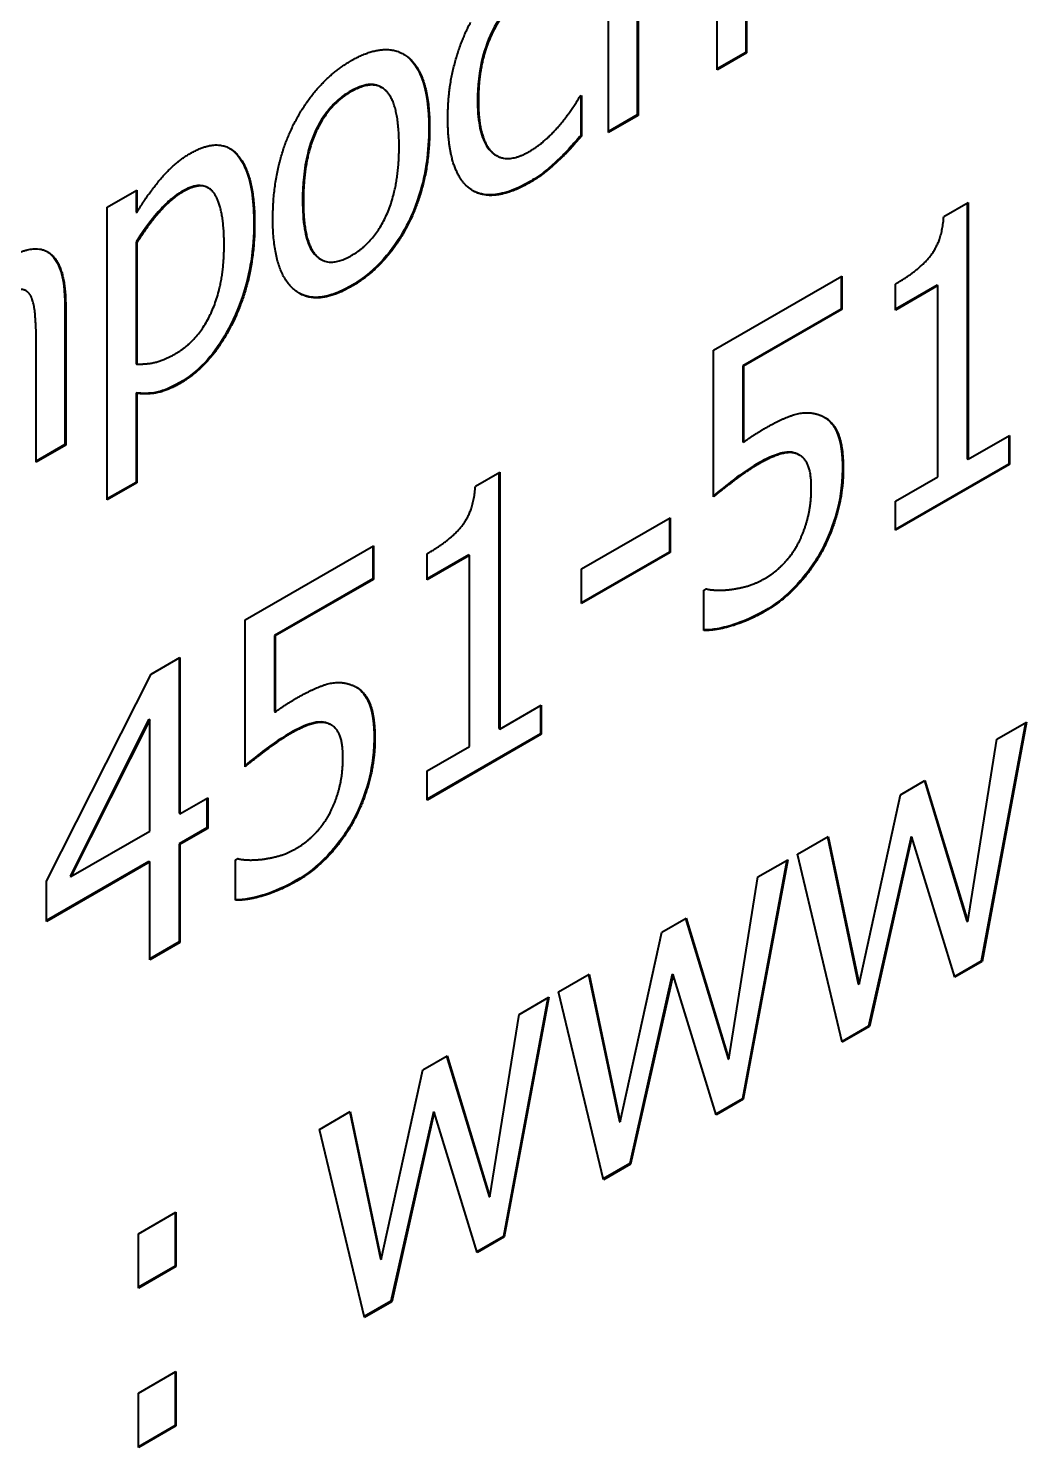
# Model space of a CAD drawing. Header units: millimetres. Extents: x 0 to 5945, y 0 to 4205.
# Drawn here: x 5620.78 to 5625.08, y 3409.68 to 3415.78 of the extents above; entities that cross this region are included whole.
import ezdxf

# ---------------------------------------------------------------- set-up
doc = ezdxf.new("R2010")
doc.units = ezdxf.units.MM
doc.header["$LTSCALE"] = 5
doc.layers.add('가시적인 것(ISO)', color=3, linetype='Continuous', lineweight=40)
doc.layers.add('가시적인 좁은 것(ISO)', color=3, linetype='Continuous', lineweight=35)

msp = doc.modelspace()

# ---------------------------------------------------------------- linework, layer by layer
at = {"layer": '가시적인 것(ISO)'}
for p, q in [((5623.2798, 3415.3363), (5623.2798, 3416.6173)), ((5623.8702, 3416.2777), (5623.8702, 3415.6804)), ((5623.8737, 3416.2756), (5623.8737, 3415.6784)), ((5623.4035, 3416.0993), (5623.4035, 3415.4116)), ((5623.407, 3416.0973), (5623.407, 3415.4096)), ((5623.7465, 3415.6051), (5623.7465, 3416.1298)), ((5623.8702, 3415.6804), (5623.7465, 3415.6092)), ((5623.8737, 3415.6784), (5623.7465, 3415.6051)), ((5623.8702, 3415.6804), (5623.8737, 3415.6784)), ((5622.3002, 3415.5313), (5622.3038, 3415.5292)), ((5623.156, 3415.4907), (5623.1638, 3415.4951)), ((5623.1602, 3415.4931), (5623.1602, 3415.3232)), ((5623.1638, 3415.4951), (5623.1638, 3415.3212)), ((5623.4035, 3415.4116), (5623.2798, 3415.3404)), ((5623.407, 3415.4096), (5623.2798, 3415.3363)), ((5623.4035, 3415.4116), (5623.407, 3415.4096)), ((5623.1602, 3415.3232), (5623.1638, 3415.3212)), ((5622.7947, 3415.2382), (5622.7983, 3415.2362)), ((5623.0614, 3415.2176), (5623.0649, 3415.2156)), ((5621.1224, 3415.0142), (5621.2496, 3415.0875)), ((5621.2461, 3415.0854), (5621.2461, 3414.9931)), ((5621.2496, 3415.0875), (5621.2496, 3414.9911)), ((5621.5544, 3415.0994), (5621.558, 3415.0974)), ((5621.1224, 3413.7551), (5621.1224, 3415.0142)), ((5621.2461, 3414.9931), (5621.2496, 3414.9911)), ((5624.7221, 3414.9745), (5624.827, 3415.0349)), ((5624.8234, 3415.0329), (5624.8234, 3413.9319)), ((5624.827, 3415.0349), (5624.827, 3413.9298)), ((5621.2461, 3414.8639), (5621.2461, 3414.3412)), ((5621.2461, 3414.8639), (5621.2496, 3414.8619)), ((5621.2496, 3414.8619), (5621.2496, 3414.3392)), ((5622.0393, 3414.7913), (5622.0428, 3414.7893)), ((5623.7311, 3414.3999), (5624.2837, 3414.7181)), ((5624.2802, 3414.7161), (5624.2802, 3414.5761)), ((5624.2837, 3414.7181), (5624.2837, 3414.574)), ((5624.5141, 3414.5715), (5624.5141, 3414.6838)), ((5624.6936, 3414.679), (5624.5141, 3414.5756)), ((5624.6972, 3414.677), (5624.5141, 3414.5715)), ((5624.6936, 3414.679), (5624.6972, 3414.677)), ((5624.6972, 3413.8551), (5624.6972, 3414.677)), ((5620.9401, 3414.5903), (5620.9401, 3413.9931)), ((5620.9436, 3414.5883), (5620.9436, 3413.991)), ((5624.2802, 3414.5761), (5623.8573, 3414.3325)), ((5624.2837, 3414.574), (5623.8608, 3414.3305)), ((5624.2802, 3414.5761), (5624.2837, 3414.574)), ((5620.8164, 3413.9178), (5620.8164, 3414.4425)), ((5623.7311, 3413.7678), (5623.7311, 3414.3999)), ((5621.2461, 3414.3412), (5621.2496, 3414.3392)), ((5623.8573, 3414.3325), (5623.8573, 3414.0056)), ((5623.8573, 3414.3325), (5623.8608, 3414.3305)), ((5623.8608, 3414.3305), (5623.8608, 3414.0036)), ((5621.2461, 3414.216), (5621.2461, 3413.8304)), ((5621.2461, 3414.216), (5621.2496, 3414.2139)), ((5621.2496, 3414.2139), (5621.2496, 3413.8283)), ((5623.8573, 3414.0056), (5623.8608, 3414.0036)), ((5624.827, 3413.9298), (5625.0057, 3414.0328)), ((5625.0022, 3414.0308), (5625.0022, 3413.9096)), ((5625.0057, 3414.0328), (5625.0057, 3413.9076)), ((5620.9401, 3413.9931), (5620.8164, 3413.9218)), ((5620.9436, 3413.991), (5620.8164, 3413.9178)), ((5620.9401, 3413.9931), (5620.9436, 3413.991)), ((5624.092, 3413.9529), (5624.0955, 3413.9509)), ((5624.0991, 3413.9493), (5624.1026, 3413.9473)), ((5625.0022, 3413.9096), (5624.5141, 3413.6285)), ((5625.0057, 3413.9076), (5624.5141, 3413.6245)), ((5624.8234, 3413.9319), (5624.827, 3413.9298)), ((5625.0022, 3413.9096), (5625.0057, 3413.9076)), ((5621.2461, 3413.8304), (5621.1224, 3413.7592)), ((5621.2496, 3413.8283), (5621.1224, 3413.7551)), ((5621.2461, 3413.8304), (5621.2496, 3413.8283)), ((5622.7065, 3413.8138), (5622.8114, 3413.8742)), ((5622.8078, 3413.8722), (5622.8078, 3412.7712)), ((5622.8114, 3413.8742), (5622.8114, 3412.7691)), ((5624.5141, 3413.7497), (5624.6972, 3413.8551)), ((5624.5141, 3413.6245), (5624.5141, 3413.7497)), ((5623.1638, 3413.458), (5623.5454, 3413.6778)), ((5623.5419, 3413.6758), (5623.5419, 3413.5308)), ((5623.5454, 3413.6778), (5623.5454, 3413.5287)), ((5621.7155, 3413.2392), (5622.2681, 3413.5574)), ((5622.2646, 3413.5554), (5622.2646, 3413.4154)), ((5622.2681, 3413.5574), (5622.2681, 3413.4133)), ((5622.4985, 3413.4108), (5622.4985, 3413.5231)), ((5622.678, 3413.5183), (5622.4985, 3413.4149)), ((5622.6816, 3413.5163), (5622.4985, 3413.4108)), ((5622.678, 3413.5183), (5622.6816, 3413.5163)), ((5622.6816, 3412.6944), (5622.6816, 3413.5163)), ((5623.5419, 3413.5308), (5623.1638, 3413.313)), ((5623.5454, 3413.5287), (5623.1638, 3413.309)), ((5623.5419, 3413.5308), (5623.5454, 3413.5287)), ((5623.1638, 3413.309), (5623.1638, 3413.458)), ((5622.2646, 3413.4154), (5621.8417, 3413.1718)), ((5622.2681, 3413.4133), (5621.8452, 3413.1698)), ((5622.2646, 3413.4154), (5622.2681, 3413.4133)), ((5623.6898, 3413.3674), (5623.6993, 3413.3729)), ((5623.6898, 3413.1935), (5623.6898, 3413.3674)), ((5621.7155, 3412.6071), (5621.7155, 3413.2392)), ((5621.8417, 3413.1718), (5621.8452, 3413.1698)), ((5621.8417, 3413.1718), (5621.8417, 3412.8449)), ((5621.8452, 3413.1698), (5621.8452, 3412.8428)), ((5621.3106, 3413.006), (5621.4353, 3413.0778)), ((5621.4317, 3413.0758), (5621.4317, 3412.407)), ((5621.4353, 3413.0778), (5621.4353, 3412.405)), ((5620.8602, 3412.1146), (5621.3106, 3413.006)), ((5621.8417, 3412.8449), (5621.8452, 3412.8428)), ((5622.8114, 3412.7691), (5622.9901, 3412.8721)), ((5622.9866, 3412.8701), (5622.9866, 3412.7489)), ((5622.9901, 3412.8721), (5622.9901, 3412.7469)), ((5621.3019, 3412.8113), (5620.9624, 3412.1368)), ((5621.3055, 3412.8093), (5620.9659, 3412.1348)), ((5621.3019, 3412.8113), (5621.3055, 3412.8093)), ((5621.3055, 3412.3303), (5621.3055, 3412.8093)), ((5622.0764, 3412.7922), (5622.0799, 3412.7902)), ((5622.0835, 3412.7886), (5622.087, 3412.7866)), ((5625.0744, 3412.7967), (5624.8836, 3411.7706)), ((5625.0788, 3412.7992), (5624.8871, 3411.7686)), ((5624.9507, 3412.7254), (5625.0788, 3412.7992)), ((5622.9866, 3412.7489), (5622.4985, 3412.4678)), ((5622.9901, 3412.7469), (5622.4985, 3412.4638)), ((5622.8078, 3412.7712), (5622.8114, 3412.7691)), ((5622.9866, 3412.7489), (5622.9901, 3412.7469)), ((5624.8252, 3411.9406), (5624.9507, 3412.7254)), ((5622.4985, 3412.589), (5622.6816, 3412.6944)), ((5622.4985, 3412.4638), (5622.4985, 3412.589)), ((5624.5364, 3412.4869), (5624.6413, 3412.5473)), ((5624.6388, 3412.5458), (5624.8217, 3411.9427)), ((5624.6413, 3412.5473), (5624.8252, 3411.9406)), ((5624.3577, 3411.6714), (5624.5364, 3412.4869)), ((5621.4353, 3412.405), (5621.5547, 3412.4738)), ((5621.5512, 3412.4718), (5621.5512, 3412.3437)), ((5621.5547, 3412.4738), (5621.5547, 3412.3416)), ((5621.4317, 3412.407), (5621.4353, 3412.405)), ((5620.9659, 3412.1348), (5621.3055, 3412.3303)), ((5621.5512, 3412.3437), (5621.4317, 3412.2749)), ((5621.5547, 3412.3416), (5621.4353, 3412.2728)), ((5621.5512, 3412.3437), (5621.5547, 3412.3416)), ((5624.0921, 3412.231), (5624.2244, 3412.3072)), ((5624.2217, 3412.3056), (5624.3541, 3411.6734)), ((5624.2244, 3412.3072), (5624.3577, 3411.6714)), ((5624.5819, 3412.3064), (5624.3988, 3411.4915)), ((5624.5854, 3412.3044), (5624.4024, 3411.4894)), ((5624.5819, 3412.3064), (5624.5854, 3412.3044)), ((5624.7702, 3411.7013), (5624.5854, 3412.3044)), ((5621.4317, 3412.2749), (5621.4353, 3412.2728)), ((5621.4317, 3412.2749), (5621.4317, 3411.8535)), ((5621.4353, 3412.2728), (5621.4353, 3411.8515)), ((5621.3019, 3412.2001), (5620.8602, 3411.9458)), ((5621.3055, 3412.1981), (5620.8602, 3411.9417)), ((5621.3019, 3412.2001), (5621.3055, 3412.1981)), ((5621.3055, 3411.7767), (5621.3055, 3412.1981)), ((5621.6742, 3412.2067), (5621.6837, 3412.2122)), ((5621.6742, 3412.0328), (5621.6742, 3412.2067)), ((5624.0464, 3412.2047), (5623.8556, 3411.1786)), ((5624.0508, 3412.2072), (5623.8591, 3411.1766)), ((5623.9227, 3412.1335), (5624.0508, 3412.2072)), ((5624.2855, 3411.4221), (5624.0921, 3412.231)), ((5620.8602, 3411.9417), (5620.8602, 3412.1146)), ((5620.9624, 3412.1368), (5620.9659, 3412.1348)), ((5623.7972, 3411.3487), (5623.9227, 3412.1335)), ((5623.5084, 3411.8949), (5623.6133, 3411.9553)), ((5623.6108, 3411.9538), (5623.7937, 3411.3507)), ((5623.6133, 3411.9553), (5623.7972, 3411.3487)), ((5624.8217, 3411.9427), (5624.8252, 3411.9406)), ((5623.3297, 3411.0794), (5623.5084, 3411.8949)), ((5621.4317, 3411.8535), (5621.3055, 3411.7808)), ((5621.4353, 3411.8515), (5621.3055, 3411.7767)), ((5621.4317, 3411.8535), (5621.4353, 3411.8515)), ((5624.8836, 3411.7706), (5624.7692, 3411.7047)), ((5624.8871, 3411.7686), (5624.7702, 3411.7013)), ((5624.8836, 3411.7706), (5624.8871, 3411.7686)), ((5623.0641, 3411.639), (5623.1964, 3411.7152)), ((5623.1937, 3411.7136), (5623.3261, 3411.0814)), ((5623.1964, 3411.7152), (5623.3297, 3411.0794)), ((5623.5539, 3411.7145), (5623.3708, 3410.8995)), ((5623.5574, 3411.7124), (5623.3744, 3410.8974)), ((5623.5539, 3411.7145), (5623.5574, 3411.7124)), ((5623.7422, 3411.1093), (5623.5574, 3411.7124)), ((5623.2575, 3410.8301), (5623.0641, 3411.639)), ((5624.3541, 3411.6734), (5624.3577, 3411.6714)), ((5623.0184, 3411.6127), (5622.8276, 3410.5866)), ((5623.0228, 3411.6152), (5622.8311, 3410.5846)), ((5622.8947, 3411.5415), (5623.0228, 3411.6152)), ((5622.7692, 3410.7567), (5622.8947, 3411.5415)), ((5624.3988, 3411.4915), (5624.2846, 3411.4257)), ((5624.4024, 3411.4894), (5624.2855, 3411.4221)), ((5624.3988, 3411.4915), (5624.4024, 3411.4894)), ((5622.4804, 3411.3029), (5622.5853, 3411.3633)), ((5622.5828, 3411.3619), (5622.7657, 3410.7587)), ((5622.5853, 3411.3633), (5622.7692, 3410.7567)), ((5623.7937, 3411.3507), (5623.7972, 3411.3487)), ((5622.3017, 3410.4874), (5622.4804, 3411.3029)), ((5623.8556, 3411.1786), (5623.7412, 3411.1127)), ((5623.8591, 3411.1766), (5623.7422, 3411.1093)), ((5623.8556, 3411.1786), (5623.8591, 3411.1766)), ((5622.0361, 3411.047), (5622.1684, 3411.1232)), ((5622.1657, 3411.1216), (5622.2981, 3410.4894)), ((5622.1684, 3411.1232), (5622.3017, 3410.4874)), ((5622.5259, 3411.1225), (5622.3428, 3410.3075)), ((5622.5294, 3411.1204), (5622.3464, 3410.3054)), ((5622.5259, 3411.1225), (5622.5294, 3411.1204)), ((5622.7142, 3410.5173), (5622.5294, 3411.1204)), ((5623.3261, 3411.0814), (5623.3297, 3411.0794)), ((5622.2295, 3410.2381), (5622.0361, 3411.047)), ((5623.3708, 3410.8995), (5623.2566, 3410.8337)), ((5623.3744, 3410.8974), (5623.2575, 3410.8301)), ((5623.3708, 3410.8995), (5623.3744, 3410.8974)), ((5622.7657, 3410.7587), (5622.7692, 3410.7567)), ((5621.2565, 3410.5981), (5621.4181, 3410.6911)), ((5621.4145, 3410.6891), (5621.4145, 3410.4586)), ((5621.4181, 3410.6911), (5621.4181, 3410.4566)), ((5621.2565, 3410.3635), (5621.2565, 3410.5981)), ((5622.8276, 3410.5866), (5622.7132, 3410.5208)), ((5622.8311, 3410.5846), (5622.7142, 3410.5173)), ((5622.8276, 3410.5866), (5622.8311, 3410.5846)), ((5622.2981, 3410.4894), (5622.3017, 3410.4874)), ((5621.4145, 3410.4586), (5621.2565, 3410.3676)), ((5621.4181, 3410.4566), (5621.2565, 3410.3635)), ((5621.4145, 3410.4586), (5621.4181, 3410.4566)), ((5622.3428, 3410.3075), (5622.2286, 3410.2417)), ((5622.3464, 3410.3054), (5622.2295, 3410.2381)), ((5622.3428, 3410.3075), (5622.3464, 3410.3054)), ((5621.2565, 3409.9124), (5621.4181, 3410.0054)), ((5621.4145, 3410.0034), (5621.4145, 3409.7729)), ((5621.4181, 3410.0054), (5621.4181, 3409.7709)), ((5621.2565, 3409.6778), (5621.2565, 3409.9124)), ((5621.4145, 3409.7729), (5621.2565, 3409.6819)), ((5621.4181, 3409.7709), (5621.2565, 3409.6778)), ((5621.4145, 3409.7729), (5621.4181, 3409.7709))]:
    msp.add_line(p, q, dxfattribs=at)
for points, knots in [([(5622.935, 3415.9478), (5622.92, 3415.9392), (5622.9049, 3415.9289), (5622.8762, 3415.9054), (5622.8627, 3415.8926), (5622.8265, 3415.8523), (5622.8065, 3415.823), (5622.7729, 3415.7612), (5622.7539, 3415.72), (5622.7216, 3415.5987), (5622.7159, 3415.5331), (5622.7159, 3415.4738)], [-0.1629909, -0.1629909, -0.1629909, -0.1629909, -0.1402475, -0.1402475, -0.1186812, -0.1186812, -0.0800766, -0.0800766, -0.0435292, -0.0435292, 0, 0, 0, 0]), ([(5622.3954, 3415.6739), (5622.3974, 3415.6727), (5622.3993, 3415.6715), (5622.437, 3415.6468), (5622.459, 3415.6114), (5622.4978, 3415.5141), (5622.5061, 3415.4354), (5622.5061, 3415.355)], [-0.09548026, -0.09548026, -0.09548026, -0.09548026, -0.09363038, -0.09363038, -0.05902886, -0.05902886, 0, 0, 0, 0]), ([(5622.3002, 3415.5313), (5622.3001, 3415.5313), (5622.3, 3415.5314), (5622.2842, 3415.5404), (5622.2662, 3415.5439), (5622.2215, 3415.5393), (5622.1955, 3415.5289), (5622.1692, 3415.5138)], [-0.04114436, -0.04114436, -0.04114436, -0.04114436, -0.04101288, -0.04101288, -0.02228505, -0.02228505, 0, 0, 0, 0]), ([(5622.1692, 3415.5138), (5622.1532, 3415.5046), (5622.1372, 3415.4936), (5622.1071, 3415.4686), (5622.0931, 3415.455), (5622.0594, 3415.4158), (5622.042, 3415.3894), (5622.0084, 3415.3244), (5621.9948, 3415.2864), (5621.9685, 3415.1794), (5621.9629, 3415.1093), (5621.9629, 3415.0422)], [-0.1354496, -0.1354496, -0.1354496, -0.1354496, -0.1187598, -0.1187598, -0.1032644, -0.1032644, -0.0794084, -0.0794084, -0.0492342, -0.0492342, 0, 0, 0, 0]), ([(5622.7159, 3415.4738), (5622.7159, 3415.4361), (5622.7182, 3415.399), (5622.7295, 3415.3366), (5622.7376, 3415.3098), (5622.7632, 3415.2623), (5622.7793, 3415.2471), (5622.7947, 3415.2382)], [-0.09774084, -0.09774084, -0.09774084, -0.09774084, -0.0787662, -0.0787662, -0.06246325, -0.06246325, -0.04413886, -0.04413886, -0.04413886, -0.04413886]), ([(5622.5061, 3415.355), (5622.5061, 3415.3073), (5622.5032, 3415.2572), (5622.4896, 3415.1613), (5622.4798, 3415.1152), (5622.4427, 3414.9959), (5622.415, 3414.9417), (5622.3654, 3414.8567), (5622.3341, 3414.8144), (5622.2575, 3414.7339), (5622.2137, 3414.7006), (5622.1692, 3414.675)], [-0.1332198, -0.1332198, -0.1332198, -0.1332198, -0.1137885, -0.1137885, -0.0968263, -0.0968263, -0.0702692, -0.0702692, -0.0377546, -0.0377546, 0, 0, 0, 0]), ([(5623.1602, 3415.3232), (5623.1446, 3415.3052), (5623.1288, 3415.2874), (5623.0967, 3415.2514), (5623.0788, 3415.2329), (5623.0614, 3415.2176)], [-0.03017293, -0.03017293, -0.03017293, -0.03017293, -0.01530542, -0.01530542, 0, 0, 0, 0]), ([(5621.6482, 3415.268), (5621.6506, 3415.2665), (5621.6531, 3415.2649), (5621.6811, 3415.2452), (5621.7035, 3415.2149), (5621.7449, 3415.1097), (5621.7532, 3415.0286), (5621.7532, 3414.9463)], [-0.1045878, -0.1045878, -0.1045878, -0.1045878, -0.100807, -0.100807, -0.0604437, -0.0604437, 0, 0, 0, 0]), ([(5623.0614, 3415.2176), (5623.0422, 3415.1995), (5623.0227, 3415.182), (5622.9823, 3415.1494), (5622.9576, 3415.134), (5622.9368, 3415.122)], [-0.03468952, -0.03468952, -0.03468952, -0.03468952, -0.01771379, -0.01771379, 0, 0, 0, 0]), ([(5621.5544, 3415.0994), (5621.5543, 3415.0995), (5621.5542, 3415.0996), (5621.5415, 3415.1067), (5621.5271, 3415.1093), (5621.4904, 3415.1053), (5621.4684, 3415.0963), (5621.4463, 3415.0836)], [-0.03375337, -0.03375337, -0.03375337, -0.03375337, -0.03359246, -0.03359246, -0.01870461, -0.01870461, 0, 0, 0, 0]), ([(5622.9368, 3415.122), (5622.908, 3415.1054), (5622.8794, 3415.092), (5622.8249, 3415.0738), (5622.7984, 3415.0683), (5622.7445, 3415.0667), (5622.7184, 3415.0727), (5622.6954, 3415.0855)], [-0.08044573, -0.08044573, -0.08044573, -0.08044573, -0.05591261, -0.05591261, -0.03295889, -0.03295889, -0.0053593, -0.0053593, -0.0053593, -0.0053593]), ([(5621.4463, 3415.0836), (5621.4283, 3415.0732), (5621.4106, 3415.0606), (5621.3753, 3415.0304), (5621.3583, 3415.0131), (5621.3282, 3414.9783), (5621.2913, 3414.9354), (5621.2461, 3414.8639)], [-0.1715276, -0.1715276, -0.1715276, -0.1715276, -0.1117562, -0.1117562, -0.0508267, -0.0508267, 0, 0, 0, 0]), ([(5621.9629, 3415.0422), (5621.9629, 3415.0004), (5621.9652, 3414.9586), (5621.9768, 3414.8903), (5621.9849, 3414.861), (5622.0118, 3414.8105), (5622.0276, 3414.7981), (5622.0393, 3414.7913)], [-0.08182102, -0.08182102, -0.08182102, -0.08182102, -0.06687704, -0.06687704, -0.05461026, -0.05461026, -0.04084283, -0.04084283, -0.04084283, -0.04084283]), ([(5621.7532, 3414.9463), (5621.7532, 3414.8938), (5621.7497, 3414.8387), (5621.7332, 3414.7324), (5621.7214, 3414.6813), (5621.6793, 3414.5548), (5621.6495, 3414.498), (5621.6019, 3414.4178), (5621.5736, 3414.3792), (5621.5073, 3414.3091), (5621.4713, 3414.2811), (5621.4343, 3414.2598)], [-0.1265136, -0.1265136, -0.1265136, -0.1265136, -0.1057295, -0.1057295, -0.0874199, -0.0874199, -0.0608706, -0.0608706, -0.0314335, -0.0314335, 0, 0, 0, 0]), ([(5620.8636, 3414.8234), (5620.8656, 3414.8223), (5620.8675, 3414.821), (5620.891, 3414.8046), (5620.9065, 3414.7813), (5620.9345, 3414.7072), (5620.9401, 3414.6488), (5620.9401, 3414.5903)], [-0.07255576, -0.07255576, -0.07255576, -0.07255576, -0.07021004, -0.07021004, -0.04289124, -0.04289124, 0, 0, 0, 0]), ([(5622.1692, 3414.675), (5622.1448, 3414.661), (5622.1204, 3414.6493), (5622.0742, 3414.6331), (5622.0526, 3414.6283), (5622.0002, 3414.6249), (5621.9723, 3414.631), (5621.9477, 3414.6447)], [-0.2314011, -0.2314011, -0.2314011, -0.2314011, -0.1968434, -0.1968434, -0.1646481, -0.1646481, -0.1156885, -0.1156885, -0.1156885, -0.1156885]), ([(5621.4343, 3414.2598), (5621.3827, 3414.2301), (5621.3507, 3414.2218), (5621.3038, 3414.212), (5621.2739, 3414.212), (5621.2461, 3414.216)], [-0.04174994, -0.04174994, -0.04174994, -0.04174994, -0.02781373, -0.02781373, 0, 0, 0, 0]), ([(5624.2075, 3414.1117), (5624.2151, 3414.1071), (5624.2222, 3414.1017), (5624.2463, 3414.0787), (5624.2565, 3414.0595), (5624.2801, 3414.0064), (5624.2862, 3413.9485), (5624.2862, 3413.8869)], [-0.06484737, -0.06484737, -0.06484737, -0.06484737, -0.05947229, -0.05947229, -0.04526228, -0.04526228, 0, 0, 0, 0]), ([(5624.092, 3413.9529), (5624.0821, 3413.9576), (5624.0713, 3413.9601), (5624.0426, 3413.9612), (5624.0275, 3413.9574), (5623.99, 3413.9473), (5623.9577, 3413.9322), (5623.9261, 3413.914)], [-0.0370555, -0.0370555, -0.0370555, -0.0370555, -0.03287275, -0.03287275, -0.02685488, -0.02685488, 0, 0, 0, 0]), ([(5623.9261, 3413.914), (5623.8726, 3413.8832), (5623.8314, 3413.8519), (5623.7902, 3413.8204), (5623.7578, 3413.7952), (5623.7311, 3413.7728)], [-0.03682437, -0.03682437, -0.03682437, -0.03682437, -0.0238375, -0.0238375, -0.00101584, -0.00101584, -0.00101584, -0.00101584]), ([(5624.2862, 3413.8869), (5624.2862, 3413.8088), (5624.2727, 3413.7456), (5624.247, 3413.6497), (5624.2261, 3413.5946), (5624.1977, 3413.5407)], [-0.06344185, -0.06344185, -0.06344185, -0.06344185, -0.03661189, -0.03661189, 0, 0, 0, 0]), ([(5624.1977, 3413.5407), (5624.1826, 3413.5124), (5624.1657, 3413.4854), (5624.1227, 3413.4259), (5624.1001, 3413.4006), (5624.0424, 3413.3396), (5623.9967, 3413.3047), (5623.9501, 3413.2779)], [-0.06346703, -0.06346703, -0.06346703, -0.06346703, -0.05307498, -0.05307498, -0.03947407, -0.03947407, 0, 0, 0, 0]), ([(5623.9501, 3413.2779), (5623.8837, 3413.2397), (5623.8335, 3413.2231), (5623.7676, 3413.2034), (5623.7268, 3413.1952), (5623.6898, 3413.1955)], [-0.05861252, -0.05861252, -0.05861252, -0.05861252, -0.03626951, -0.03626951, -0.00112185, -0.00112185, -0.00112185, -0.00112185]), ([(5622.1919, 3412.951), (5622.1995, 3412.9464), (5622.2066, 3412.941), (5622.2307, 3412.918), (5622.2409, 3412.8988), (5622.2645, 3412.8457), (5622.2706, 3412.7878), (5622.2706, 3412.7262)], [-0.06484737, -0.06484737, -0.06484737, -0.06484737, -0.05947229, -0.05947229, -0.04526228, -0.04526228, 0, 0, 0, 0]), ([(5622.0764, 3412.7922), (5622.0665, 3412.7969), (5622.0557, 3412.7994), (5622.027, 3412.8005), (5622.0119, 3412.7967), (5621.9744, 3412.7866), (5621.9421, 3412.7715), (5621.9105, 3412.7533)], [-0.0370555, -0.0370555, -0.0370555, -0.0370555, -0.03287275, -0.03287275, -0.02685488, -0.02685488, 0, 0, 0, 0]), ([(5621.9105, 3412.7533), (5621.857, 3412.7225), (5621.8158, 3412.6912), (5621.7746, 3412.6597), (5621.7422, 3412.6345), (5621.7155, 3412.6121)], [-0.03682437, -0.03682437, -0.03682437, -0.03682437, -0.0238375, -0.0238375, -0.00101584, -0.00101584, -0.00101584, -0.00101584]), ([(5622.2706, 3412.7262), (5622.2706, 3412.6481), (5622.2571, 3412.5849), (5622.2314, 3412.489), (5622.2105, 3412.4339), (5622.1821, 3412.38)], [-0.06344185, -0.06344185, -0.06344185, -0.06344185, -0.03661189, -0.03661189, 0, 0, 0, 0]), ([(5622.1821, 3412.38), (5622.167, 3412.3517), (5622.1501, 3412.3247), (5622.1071, 3412.2652), (5622.0845, 3412.2399), (5622.0268, 3412.1789), (5621.9811, 3412.144), (5621.9345, 3412.1172)], [-0.06346703, -0.06346703, -0.06346703, -0.06346703, -0.05307498, -0.05307498, -0.03947407, -0.03947407, 0, 0, 0, 0]), ([(5621.9345, 3412.1172), (5621.8681, 3412.079), (5621.8179, 3412.0624), (5621.752, 3412.0427), (5621.7112, 3412.0345), (5621.6742, 3412.0348)], [-0.05861252, -0.05861252, -0.05861252, -0.05861252, -0.03626951, -0.03626951, -0.00112185, -0.00112185, -0.00112185, -0.00112185])]:
    msp.add_open_spline(points, degree=3, knots=knots, dxfattribs=at)
for points, degree in [([(5622.9386, 3415.9458), (5622.8397, 3415.8889), (5622.7194, 3415.6377), (5622.7194, 3415.4718)], 2), ([(5622.5879, 3415.396), (5622.5879, 3415.5173), (5622.6412, 3415.7248), (5622.6859, 3415.8102)], 2), ([(5622.1727, 3415.6449), (5622.3257, 3415.733), (5622.5097, 3415.5845), (5622.5097, 3415.353)], 2), ([(5621.8349, 3414.9644), (5621.8349, 3415.195), (5622.0206, 3415.5573), (5622.1727, 3415.6449)], 2), ([(5622.3782, 3415.2772), (5622.3782, 3415.4561), (5622.2716, 3415.5687), (5622.1727, 3415.5117)], 2), ([(5622.1727, 3415.5117), (5622.0739, 3415.4548), (5621.9664, 3415.219), (5621.9664, 3415.0402)], 2), ([(5622.7194, 3415.4718), (5622.7194, 3415.3098), (5622.8354, 3415.1947), (5622.9386, 3415.2541)], 2), ([(5622.9386, 3415.2541), (5623.0005, 3415.2898), (5623.1131, 3415.4172), (5623.156, 3415.4907)], 2), ([(5622.5097, 3415.353), (5622.5097, 3415.1204), (5622.3257, 3414.7611), (5622.1727, 3414.673)], 2), ([(5622.6859, 3415.0917), (5622.6395, 3415.1236), (5622.5879, 3415.2748), (5622.5879, 3415.396)], 2), ([(5623.1638, 3415.3212), (5623.1449, 3415.2994), (5623.0881, 3415.2359), (5623.0649, 3415.2156)], 2), ([(5621.2496, 3414.9911), (5621.2969, 3415.071), (5621.4129, 3415.2073), (5621.4808, 3415.2464)], 2), ([(5621.4808, 3415.2464), (5621.6115, 3415.3217), (5621.7567, 3415.1549), (5621.7567, 3414.9442)], 2), ([(5622.1727, 3414.8062), (5622.2707, 3414.8626), (5622.3782, 3415.1003), (5622.3782, 3415.2772)], 2), ([(5623.0649, 3415.2156), (5623.0323, 3415.1849), (5622.9807, 3415.1432), (5622.9403, 3415.12)], 2), ([(5621.6252, 3414.8506), (5621.6252, 3415.0086), (5621.5427, 3415.135), (5621.4499, 3415.0816)], 2), ([(5622.9403, 3415.12), (5622.8629, 3415.0754), (5622.7323, 3415.0588), (5622.6859, 3415.0917)], 2), ([(5621.4499, 3415.0816), (5621.3957, 3415.0504), (5621.2951, 3414.9338), (5621.2496, 3414.8619)], 2), ([(5621.9664, 3415.0402), (5621.9664, 3414.8662), (5622.0739, 3414.7492), (5622.1727, 3414.8062)], 2), ([(5621.7567, 3414.9442), (5621.7567, 3414.7137), (5621.5762, 3414.3374), (5621.4378, 3414.2577)], 2), ([(5622.1727, 3414.673), (5622.0154, 3414.5824), (5621.8349, 3414.7398), (5621.8349, 3414.9644)], 2), ([(5624.5141, 3414.6838), (5624.6181, 3414.7437), (5624.7161, 3414.8717), (5624.7221, 3414.9745)], 2), ([(5620.7064, 3414.8005), (5620.8181, 3414.8648), (5620.9436, 3414.7582), (5620.9436, 3414.5883)], 2), ([(5621.4163, 3414.3845), (5621.5152, 3414.4414), (5621.6252, 3414.6817), (5621.6252, 3414.8506)], 2), ([(5620.7923, 3414.6343), (5620.7769, 3414.6602), (5620.721, 3414.6618), (5620.6728, 3414.6341)], 2), ([(5620.8164, 3414.4425), (5620.8164, 3414.5061), (5620.8061, 3414.6095), (5620.7923, 3414.6343)], 2), ([(5621.2496, 3414.3392), (5621.2994, 3414.339), (5621.3708, 3414.3583), (5621.4163, 3414.3845)], 2), ([(5621.4378, 3414.2577), (5621.382, 3414.2256), (5621.2951, 3414.2074), (5621.2496, 3414.2139)], 2), ([(5623.952, 3414.063), (5624.0293, 3414.1075), (5624.1368, 3414.1386), (5624.1857, 3414.1211)], 2), ([(5624.1857, 3414.1211), (5624.2365, 3414.1046), (5624.2898, 3413.9961), (5624.2898, 3413.8848)], 2), ([(5623.8608, 3414.0036), (5623.8849, 3414.0214), (5623.933, 3414.0521), (5623.952, 3414.063)], 2), ([(5624.0955, 3413.9509), (5624.0663, 3413.9648), (5623.982, 3413.9422), (5623.9296, 3413.912)], 2), ([(5624.0991, 3413.9493), (5624.0968, 3413.9506), (5624.0944, 3413.9518), (5624.092, 3413.9529)], 3), ([(5624.1522, 3413.8066), (5624.1522, 3413.8722), (5624.123, 3413.9389), (5624.0955, 3413.9509)], 2), ([(5623.9296, 3413.912), (5623.8755, 3413.8808), (5623.7646, 3413.7961), (5623.7311, 3413.7678)], 2), ([(5624.2898, 3413.8848), (5624.2898, 3413.7964), (5624.2433, 3413.6186), (5624.2012, 3413.5387)], 2), ([(5622.4985, 3413.5231), (5622.6025, 3413.583), (5622.7005, 3413.711), (5622.7065, 3413.8138)], 2), ([(5624.1007, 3413.5772), (5624.1256, 3413.6283), (5624.1522, 3413.741), (5624.1522, 3413.8066)], 2), ([(5623.9554, 3413.419), (5623.9958, 3413.4423), (5624.0732, 3413.5226), (5624.1007, 3413.5772)], 2), ([(5624.2012, 3413.5387), (5624.1582, 3413.4583), (5624.0319, 3413.3209), (5623.9537, 3413.2759)], 2), ([(5623.8084, 3413.3701), (5623.848, 3413.376), (5623.9141, 3413.3952), (5623.9554, 3413.419)], 2), ([(5623.6993, 3413.3729), (5623.7147, 3413.3679), (5623.7732, 3413.3657), (5623.8084, 3413.3701)], 2), ([(5623.9537, 3413.2759), (5623.8815, 3413.2343), (5623.7414, 3413.1924), (5623.6898, 3413.1935)], 2), ([(5621.9364, 3412.9023), (5622.0137, 3412.9468), (5622.1212, 3412.9779), (5622.1702, 3412.9604)], 2), ([(5622.1702, 3412.9604), (5622.2209, 3412.9439), (5622.2742, 3412.8354), (5622.2742, 3412.7241)], 2), ([(5621.8452, 3412.8428), (5621.8693, 3412.8607), (5621.9174, 3412.8914), (5621.9364, 3412.9023)], 2), ([(5622.0799, 3412.7902), (5622.0507, 3412.8041), (5621.9664, 3412.7815), (5621.914, 3412.7513)], 2), ([(5622.0835, 3412.7886), (5622.0812, 3412.7899), (5622.0788, 3412.7911), (5622.0764, 3412.7922)], 3), ([(5622.1366, 3412.6459), (5622.1366, 3412.7115), (5622.1074, 3412.7782), (5622.0799, 3412.7902)], 2), ([(5621.914, 3412.7513), (5621.8599, 3412.7201), (5621.749, 3412.6354), (5621.7155, 3412.6071)], 2), ([(5622.2742, 3412.7241), (5622.2742, 3412.6357), (5622.2277, 3412.4579), (5622.1856, 3412.378)], 2), ([(5622.0851, 3412.4165), (5622.11, 3412.4676), (5622.1366, 3412.5803), (5622.1366, 3412.6459)], 2), ([(5621.9398, 3412.2583), (5621.9802, 3412.2816), (5622.0576, 3412.3619), (5622.0851, 3412.4165)], 2), ([(5622.1856, 3412.378), (5622.1426, 3412.2976), (5622.0163, 3412.1602), (5621.9381, 3412.1152)], 2), ([(5621.7928, 3412.2094), (5621.8324, 3412.2153), (5621.8985, 3412.2345), (5621.9398, 3412.2583)], 2), ([(5621.6837, 3412.2122), (5621.6991, 3412.2072), (5621.7576, 3412.205), (5621.7928, 3412.2094)], 2), ([(5621.9381, 3412.1152), (5621.8659, 3412.0736), (5621.7258, 3412.0317), (5621.6742, 3412.0328)], 2)]:
    msp.add_open_spline(points, degree=degree, dxfattribs=at)
at = {"layer": '가시적인 좁은 것(ISO)'}
for p, q in [((5622.1692, 3415.5138), (5622.1727, 3415.5117)), ((5622.7159, 3415.4738), (5622.7194, 3415.4718)), ((5622.5061, 3415.355), (5622.5097, 3415.353)), ((5622.9368, 3415.122), (5622.9403, 3415.12)), ((5621.4463, 3415.0836), (5621.4499, 3415.0816)), ((5621.9629, 3415.0422), (5621.9664, 3415.0402)), ((5621.7532, 3414.9463), (5621.7567, 3414.9442)), ((5622.1692, 3414.675), (5622.1727, 3414.673)), ((5620.9401, 3414.5903), (5620.9436, 3414.5883)), ((5621.4343, 3414.2598), (5621.4378, 3414.2577)), ((5623.9261, 3413.914), (5623.9296, 3413.912)), ((5624.2862, 3413.8869), (5624.2898, 3413.8848)), ((5624.1977, 3413.5407), (5624.2012, 3413.5387)), ((5623.9501, 3413.2779), (5623.9537, 3413.2759)), ((5621.9105, 3412.7533), (5621.914, 3412.7513)), ((5622.2706, 3412.7262), (5622.2742, 3412.7241)), ((5622.1821, 3412.38), (5622.1856, 3412.378)), ((5621.9345, 3412.1172), (5621.9381, 3412.1152))]:
    msp.add_line(p, q, dxfattribs=at)

doc.saveas('drawing.dxf')
